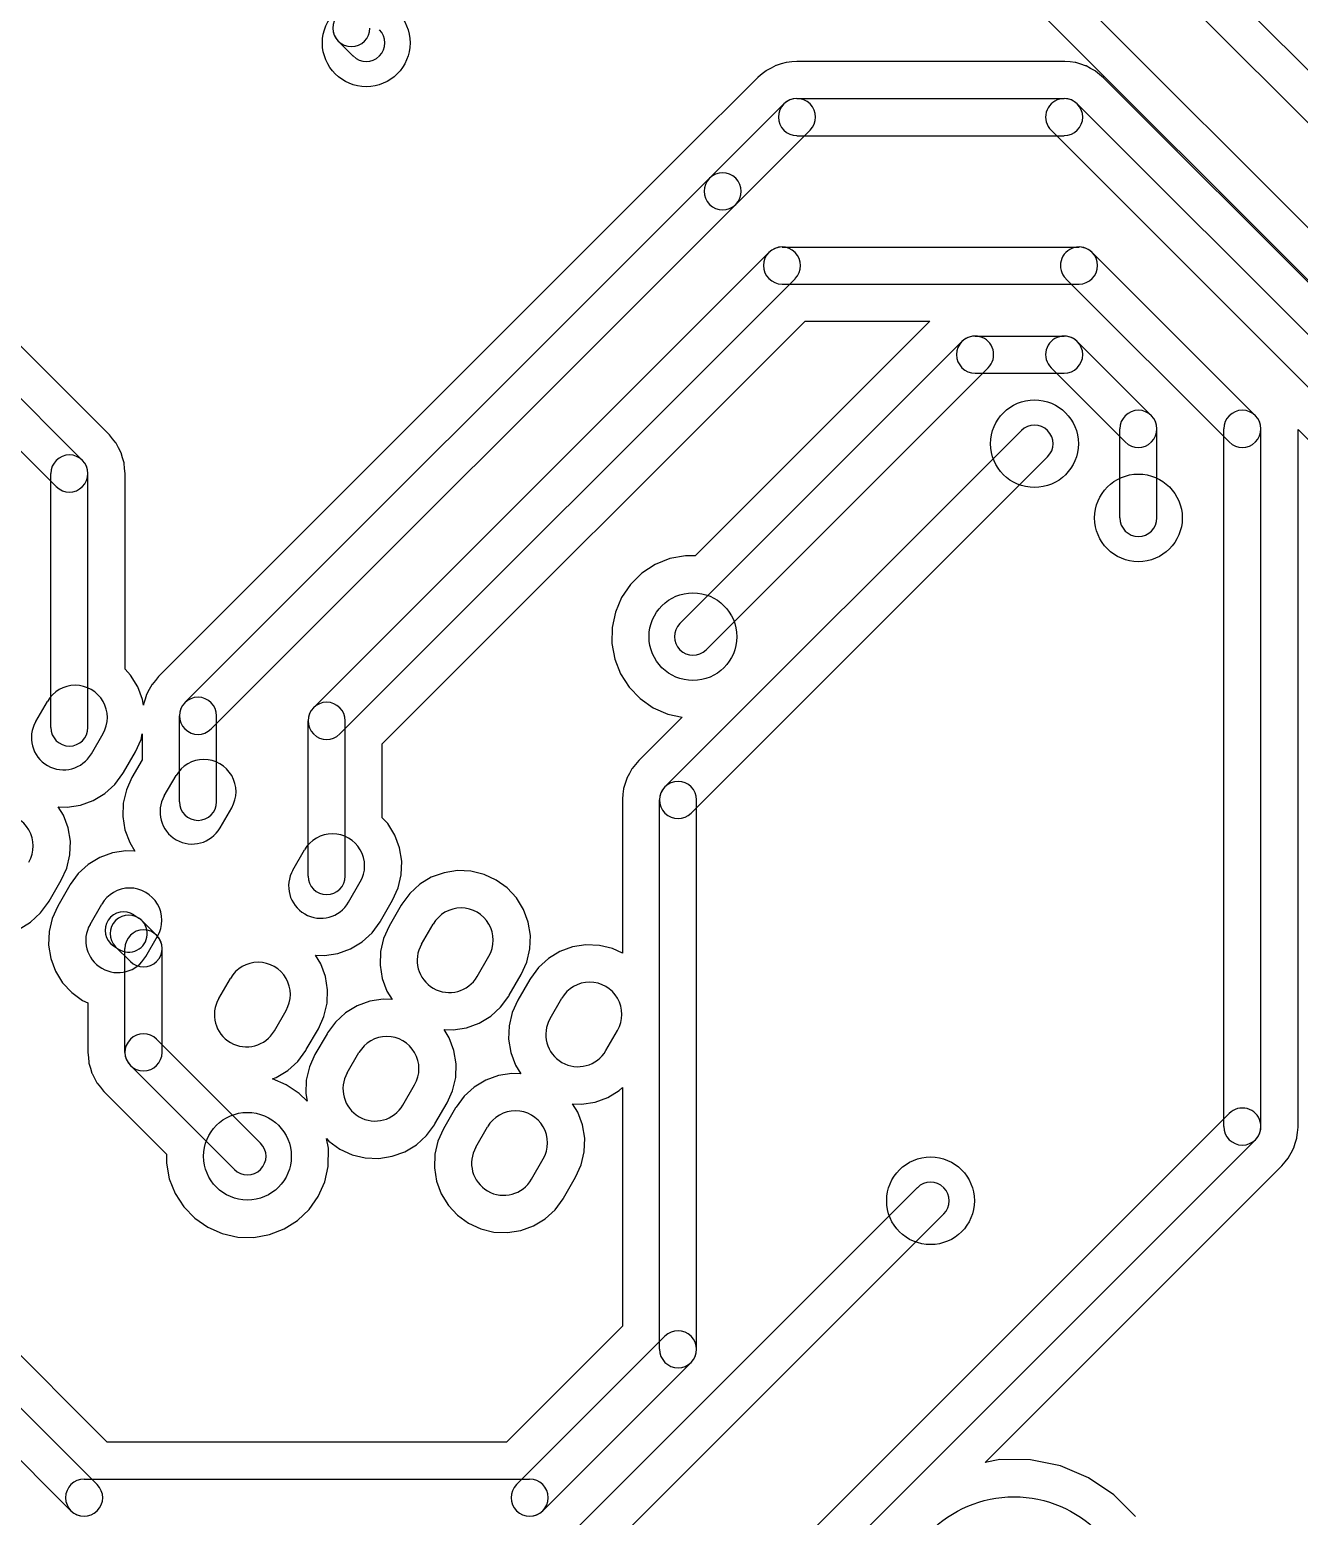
# Model space of a CAD drawing. Extents: x 10 to 213, y -213 to -15.
# Drawn here: x 55.71 to 77.43, y -160.34 to -134.9 of the extents above; entities that cross this region are included whole.
import ezdxf

# ---------------------------------------------------------------- set-up
doc = ezdxf.new("R2010")
doc.units = 0
doc.header["$MEASUREMENT"] = 0
doc.layers.add('BLACK', color=250, linetype='CONTINUOUS')

msp = doc.modelspace()

# ---------------------------------------------------------------- linework, layer by layer
at = {"layer": 'BLACK'}
for p, q in [((51.122, -110.041), (82.745, -141.664)), ((50.224, -110.939), (81.847, -142.562)), ((50.1469, -111.76), (79.7498, -141.363)), ((50.1469, -111.76), (79.7498, -141.363)), ((83.194, -141.215), (74.0092, -132.03)), ((83.194, -141.215), (74.0092, -132.03)), ((60.9895, -135.099), (61.2435, -135.353)), ((68.3934, -135.559), (68.3152, -135.599)), ((68.3934, -135.559), (68.3152, -135.599)), ((68.471, -135.517), (68.3934, -135.559)), ((68.471, -135.517), (68.3934, -135.559)), ((68.4758, -135.516), (68.471, -135.517)), ((68.4758, -135.516), (68.471, -135.517)), ((68.4803, -135.514), (68.4758, -135.516)), ((68.4803, -135.514), (68.4758, -135.516)), ((68.5648, -135.489), (68.4803, -135.514)), ((68.5648, -135.489), (68.4803, -135.514)), ((68.649, -135.464), (68.5648, -135.489)), ((68.649, -135.464), (68.5648, -135.489)), ((68.654, -135.463), (68.649, -135.464)), ((68.654, -135.463), (68.649, -135.464)), ((68.6588, -135.462), (68.654, -135.463)), ((68.6588, -135.462), (68.654, -135.463)), ((68.7464, -135.454), (68.6588, -135.462)), ((68.7464, -135.454), (68.6588, -135.462)), ((68.834, -135.446), (68.7464, -135.454)), ((68.834, -135.446), (68.7464, -135.454)), ((73.406, -135.446), (68.834, -135.446)), ((73.406, -135.446), (68.834, -135.446)), ((73.4092, -135.446), (73.406, -135.446)), ((73.4092, -135.446), (73.406, -135.446)), ((73.4093, -135.446), (73.4092, -135.446)), ((73.4093, -135.446), (73.4092, -135.446)), ((73.4095, -135.446), (73.4093, -135.446)), ((73.4095, -135.446), (73.4093, -135.446)), ((73.4193, -135.446), (73.4095, -135.446)), ((73.4193, -135.446), (73.4095, -135.446)), ((73.5068, -135.455), (73.4193, -135.446)), ((73.5068, -135.455), (73.4193, -135.446)), ((73.5943, -135.464), (73.5068, -135.455)), ((73.5943, -135.464), (73.5068, -135.455)), ((73.5991, -135.466), (73.5943, -135.464)), ((73.5991, -135.466), (73.5943, -135.464)), ((73.604, -135.466), (73.5991, -135.466)), ((73.604, -135.466), (73.5991, -135.466)), ((73.6879, -135.493), (73.604, -135.466)), ((73.6879, -135.493), (73.604, -135.466)), ((73.772, -135.519), (73.6879, -135.493)), ((73.772, -135.519), (73.6879, -135.493)), ((73.7765, -135.521), (73.772, -135.519)), ((73.7765, -135.521), (73.772, -135.519)), ((73.7812, -135.523), (73.7765, -135.521)), ((73.7812, -135.523), (73.7765, -135.521)), ((73.8583, -135.565), (73.7812, -135.523)), ((73.8583, -135.565), (73.7812, -135.523)), ((73.9359, -135.606), (73.8583, -135.565)), ((73.9359, -135.606), (73.8583, -135.565)), ((68.1605, -135.724), (66.8905, -136.994)), ((68.1605, -135.724), (66.8905, -136.994)), ((68.1627, -135.722), (68.1605, -135.724)), ((68.1627, -135.722), (68.1605, -135.724)), ((68.1628, -135.722), (68.1627, -135.722)), ((68.1628, -135.722), (68.1627, -135.722)), ((68.163, -135.722), (68.1628, -135.722)), ((68.163, -135.722), (68.1628, -135.722)), ((68.17, -135.715), (68.163, -135.722)), ((68.17, -135.715), (68.163, -135.722)), ((68.2388, -135.66), (68.17, -135.715)), ((68.2388, -135.66), (68.17, -135.715)), ((68.3069, -135.605), (68.2388, -135.66)), ((68.3069, -135.605), (68.2388, -135.66)), ((68.3113, -135.602), (68.3069, -135.605)), ((68.3113, -135.602), (68.3069, -135.605)), ((68.3152, -135.599), (68.3113, -135.602)), ((68.3152, -135.599), (68.3113, -135.602)), ((73.9397, -135.61), (73.9359, -135.606)), ((73.9397, -135.61), (73.9359, -135.606)), ((73.9441, -135.612), (73.9397, -135.61)), ((73.9441, -135.612), (73.9397, -135.61)), ((74.0115, -135.669), (73.9441, -135.612)), ((74.0115, -135.669), (73.9441, -135.612)), ((74.0795, -135.724), (74.0115, -135.669)), ((74.0795, -135.724), (74.0115, -135.669)), ((79.7177, -141.363), (74.0795, -135.724)), ((79.7177, -141.363), (74.0795, -135.724)), ((68.6095, -136.173), (67.3395, -137.443)), ((68.834, -136.081), (73.406, -136.081)), ((79.9805, -142.523), (73.6305, -136.173)), ((69.0585, -136.623), (67.7885, -137.893)), ((68.834, -136.716), (73.406, -136.716)), ((79.5315, -142.973), (73.1815, -136.623)), ((66.8905, -136.994), (57.9166, -145.968)), ((66.8905, -136.994), (57.9166, -145.968)), ((57.064, -141.823), (52.4895, -137.248)), ((57.064, -141.823), (52.4895, -137.248)), ((67.3395, -137.443), (58.3656, -146.417)), ((52.0405, -137.697), (56.6149, -142.272)), ((67.7885, -137.893), (58.8147, -146.866)), ((51.5915, -138.147), (56.1659, -142.721)), ((68.3555, -138.713), (60.5653, -146.504)), ((68.58, -138.621), (73.66, -138.621)), ((76.6785, -141.507), (73.8845, -138.713)), ((68.8045, -139.163), (61.0144, -146.953)), ((68.58, -139.256), (73.66, -139.256)), ((76.2295, -141.957), (73.4355, -139.163)), ((61.7424, -147.123), (68.9745, -139.891)), ((61.7424, -147.123), (68.9745, -139.891)), ((71.1065, -139.891), (67.0938, -143.903)), ((71.1065, -139.891), (67.0938, -143.903)), ((68.9745, -139.891), (71.1065, -139.891)), ((68.9745, -139.891), (71.1065, -139.891)), ((66.8315, -145.063), (71.6575, -140.237)), ((71.882, -140.145), (73.406, -140.145)), ((74.9005, -141.507), (73.6305, -140.237)), ((67.2805, -145.513), (72.1065, -140.687)), ((71.882, -140.78), (73.406, -140.78)), ((74.4515, -141.957), (73.1815, -140.687)), ((57.0662, -141.825), (57.064, -141.823)), ((57.0662, -141.825), (57.064, -141.823)), ((57.0663, -141.825), (57.0662, -141.825)), ((57.0663, -141.825), (57.0662, -141.825)), ((57.0664, -141.825), (57.0663, -141.825)), ((57.0664, -141.825), (57.0663, -141.825)), ((57.0733, -141.832), (57.0664, -141.825)), ((57.0733, -141.832), (57.0664, -141.825)), ((57.1282, -141.901), (57.0733, -141.832)), ((57.1282, -141.901), (57.0733, -141.832)), ((57.1838, -141.969), (57.1282, -141.901)), ((57.1838, -141.969), (57.1282, -141.901)), ((72.6735, -141.761), (66.5775, -147.857)), ((74.3585, -143.256), (74.3585, -141.732)), ((74.9935, -143.256), (74.9935, -141.732)), ((76.1365, -153.67), (76.1365, -141.732)), ((76.7715, -153.67), (76.7715, -141.732)), ((77.4065, -153.67), (77.4065, -141.746)), ((77.4065, -141.746), (78.3713, -142.71)), ((77.4065, -153.67), (77.4065, -141.746)), ((77.4065, -141.746), (78.3713, -142.71)), ((57.1861, -141.974), (57.1838, -141.969)), ((57.1861, -141.974), (57.1838, -141.969)), ((57.1893, -141.978), (57.1861, -141.974)), ((57.1893, -141.978), (57.1861, -141.974)), ((57.2298, -142.056), (57.1893, -141.978)), ((57.2298, -142.056), (57.1893, -141.978)), ((57.2711, -142.133), (57.2298, -142.056)), ((57.2711, -142.133), (57.2298, -142.056)), ((57.2725, -142.138), (57.2711, -142.133)), ((57.2725, -142.138), (57.2711, -142.133)), ((57.2748, -142.143), (57.2725, -142.138)), ((57.2748, -142.143), (57.2725, -142.138)), ((57.2994, -142.227), (57.2748, -142.143)), ((57.2994, -142.227), (57.2748, -142.143)), ((57.3248, -142.311), (57.2994, -142.227)), ((57.3248, -142.311), (57.2994, -142.227)), ((57.3253, -142.316), (57.3248, -142.311)), ((57.3253, -142.316), (57.3248, -142.311)), ((57.3267, -142.321), (57.3253, -142.316)), ((57.3267, -142.321), (57.3253, -142.316)), ((57.3344, -142.409), (57.3267, -142.321)), ((57.3344, -142.409), (57.3267, -142.321)), ((57.3429, -142.496), (57.3344, -142.409)), ((57.3429, -142.496), (57.3344, -142.409)), ((73.1225, -142.211), (67.0265, -148.307)), ((56.0729, -146.843), (56.0729, -142.496)), ((56.7079, -146.843), (56.7079, -142.496)), ((57.3429, -145.845), (57.3429, -142.496)), ((57.3429, -145.845), (57.3429, -142.496)), ((66.6631, -143.953), (66.4112, -144.055)), ((66.6631, -143.953), (66.4112, -144.055)), ((66.9299, -143.902), (66.6631, -143.953)), ((66.9299, -143.902), (66.6631, -143.953)), ((67.0938, -143.903), (66.9299, -143.902)), ((67.0938, -143.903), (66.9299, -143.902)), ((66.184, -144.203), (65.9899, -144.393)), ((66.184, -144.203), (65.9899, -144.393)), ((66.4112, -144.055), (66.184, -144.203)), ((66.4112, -144.055), (66.184, -144.203)), ((65.9899, -144.393), (65.8364, -144.618)), ((65.9899, -144.393), (65.8364, -144.618)), ((65.8364, -144.618), (65.7294, -144.867)), ((65.8364, -144.618), (65.7294, -144.867)), ((65.7294, -144.867), (65.673, -145.133)), ((65.7294, -144.867), (65.673, -145.133)), ((65.673, -145.133), (65.6692, -145.404)), ((65.673, -145.133), (65.6692, -145.404)), ((65.6692, -145.404), (65.7182, -145.672)), ((65.6692, -145.404), (65.7182, -145.672)), ((65.7182, -145.672), (65.8182, -145.924)), ((65.7182, -145.672), (65.8182, -145.924)), ((57.4377, -145.947), (57.3429, -145.845)), ((57.4377, -145.947), (57.3429, -145.845)), ((57.5589, -146.144), (57.4377, -145.947)), ((57.5589, -146.144), (57.4377, -145.947)), ((57.9166, -145.968), (57.8608, -146.036)), ((57.9166, -145.968), (57.8608, -146.036)), ((65.8182, -145.924), (65.9653, -146.152)), ((65.8182, -145.924), (65.9653, -146.152)), ((57.6395, -146.361), (57.5589, -146.144)), ((57.6395, -146.361), (57.5589, -146.144)), ((57.757, -146.19), (57.7147, -146.267)), ((57.757, -146.19), (57.7147, -146.267)), ((57.7986, -146.112), (57.757, -146.19)), ((57.7986, -146.112), (57.757, -146.19)), ((57.8018, -146.108), (57.7986, -146.112)), ((57.8018, -146.108), (57.7986, -146.112)), ((57.8042, -146.104), (57.8018, -146.108)), ((57.8042, -146.104), (57.8018, -146.108)), ((57.8608, -146.036), (57.8042, -146.104)), ((57.8608, -146.036), (57.8042, -146.104)), ((65.9653, -146.152), (66.154, -146.348)), ((65.9653, -146.152), (66.154, -146.348)), ((55.8141, -146.741), (56.0141, -146.395)), ((57.6557, -146.461), (57.6395, -146.361)), ((57.6557, -146.461), (57.6395, -146.361)), ((57.6564, -146.454), (57.6557, -146.461)), ((57.6564, -146.454), (57.6557, -146.461)), ((57.6579, -146.449), (57.6564, -146.454)), ((57.6579, -146.449), (57.6564, -146.454)), ((57.6585, -146.444), (57.6579, -146.449)), ((57.6585, -146.444), (57.6579, -146.449)), ((57.6851, -146.36), (57.6585, -146.444)), ((57.6851, -146.36), (57.6585, -146.444)), ((57.7108, -146.276), (57.6851, -146.36)), ((57.7108, -146.276), (57.6851, -146.36)), ((57.7132, -146.271), (57.7108, -146.276)), ((57.7132, -146.271), (57.7108, -146.276)), ((57.7147, -146.267), (57.7132, -146.271)), ((57.7147, -146.267), (57.7132, -146.271)), ((66.154, -146.348), (66.377, -146.503)), ((66.154, -146.348), (66.377, -146.503)), ((58.2726, -148.113), (58.2726, -146.642)), ((58.9076, -148.113), (58.9076, -146.642)), ((60.4724, -149.383), (60.4724, -146.728)), ((61.1074, -149.383), (61.1074, -146.728)), ((66.8714, -146.666), (66.1285, -147.408)), ((66.8714, -146.666), (66.1285, -147.408)), ((66.377, -146.503), (66.6259, -146.612)), ((66.377, -146.503), (66.6259, -146.612)), ((66.6259, -146.612), (66.8714, -146.666)), ((66.6259, -146.612), (66.8714, -146.666)), ((56.7668, -147.291), (56.9668, -146.945)), ((57.6156, -147.046), (57.6376, -146.952)), ((57.6156, -147.046), (57.6376, -146.952)), ((57.6376, -146.952), (57.6376, -147.393)), ((57.6376, -146.952), (57.6376, -147.393)), ((57.3133, -147.614), (57.52, -147.256)), ((57.3133, -147.614), (57.52, -147.256)), ((57.52, -147.256), (57.6156, -147.046)), ((57.52, -147.256), (57.6156, -147.046)), ((61.7424, -148.385), (61.7424, -147.123)), ((61.7424, -148.385), (61.7424, -147.123)), ((57.6376, -147.393), (57.4606, -147.699)), ((57.6376, -147.393), (57.4606, -147.699)), ((66.0726, -147.476), (66.0161, -147.544)), ((66.0726, -147.476), (66.0161, -147.544)), ((66.1285, -147.408), (66.0726, -147.476)), ((66.1285, -147.408), (66.0726, -147.476)), ((57.1677, -147.815), (57.305, -147.629)), ((57.1677, -147.815), (57.305, -147.629)), ((57.305, -147.629), (57.3133, -147.614)), ((57.305, -147.629), (57.3133, -147.614)), ((57.4606, -147.699), (57.365, -147.91)), ((57.4606, -147.699), (57.365, -147.91)), ((58.0138, -148.011), (58.2138, -147.665)), ((65.9226, -147.716), (65.8969, -147.8)), ((65.9226, -147.716), (65.8969, -147.8)), ((65.925, -147.712), (65.9226, -147.716)), ((65.925, -147.712), (65.9226, -147.716)), ((65.9265, -147.707), (65.925, -147.712)), ((65.9265, -147.707), (65.925, -147.712)), ((65.9689, -147.63), (65.9265, -147.707)), ((65.9689, -147.63), (65.9265, -147.707)), ((66.0105, -147.552), (65.9689, -147.63)), ((66.0105, -147.552), (65.9689, -147.63)), ((66.0137, -147.548), (66.0105, -147.552)), ((66.0137, -147.548), (66.0105, -147.552)), ((66.0161, -147.544), (66.0137, -147.548)), ((66.0161, -147.544), (66.0137, -147.548)), ((56.7991, -148.091), (56.9969, -147.971)), ((56.7991, -148.091), (56.9969, -147.971)), ((56.9969, -147.971), (57.1677, -147.815)), ((56.9969, -147.971), (57.1677, -147.815)), ((57.365, -147.91), (57.3122, -148.135)), ((57.365, -147.91), (57.3122, -148.135)), ((65.8594, -147.981), (65.8496, -148.069)), ((65.8594, -147.981), (65.8496, -148.069)), ((65.8683, -147.894), (65.8594, -147.981)), ((65.8683, -147.894), (65.8594, -147.981)), ((65.8698, -147.889), (65.8683, -147.894)), ((65.8698, -147.889), (65.8683, -147.894)), ((65.8703, -147.884), (65.8698, -147.889)), ((65.8703, -147.884), (65.8698, -147.889)), ((65.8969, -147.8), (65.8703, -147.884)), ((65.8969, -147.8), (65.8703, -147.884)), ((56.2889, -148.344), (56.1993, -148.199)), ((56.1993, -148.199), (56.3532, -148.205)), ((56.2889, -148.344), (56.1993, -148.199)), ((56.1993, -148.199), (56.3532, -148.205)), ((56.3532, -148.205), (56.5818, -148.17)), ((56.3532, -148.205), (56.5818, -148.17)), ((56.5818, -148.17), (56.7991, -148.091)), ((56.5818, -148.17), (56.7991, -148.091)), ((57.3122, -148.135), (57.3041, -148.366)), ((57.3122, -148.135), (57.3041, -148.366)), ((58.9665, -148.561), (59.1665, -148.215)), ((65.8496, -148.069), (65.8495, -148.078)), ((65.8496, -148.069), (65.8495, -148.078)), ((65.8495, -148.078), (65.8495, -148.079)), ((65.8495, -148.078), (65.8495, -148.079)), ((65.8495, -148.079), (65.8495, -148.079)), ((65.8495, -148.079), (65.8495, -148.082)), ((65.8495, -148.079), (65.8495, -148.079)), ((65.8495, -148.079), (65.8495, -148.082)), ((65.8495, -148.082), (65.8495, -150.702)), ((65.8495, -148.082), (65.8495, -150.702)), ((66.4845, -157.48), (66.4845, -148.082)), ((67.1195, -157.48), (67.1195, -148.082)), ((56.3695, -148.561), (56.2889, -148.344)), ((56.3695, -148.561), (56.2889, -148.344)), ((57.3041, -148.366), (57.3411, -148.595)), ((57.3041, -148.366), (57.3411, -148.595)), ((61.8371, -148.487), (61.7424, -148.385)), ((61.8371, -148.487), (61.7424, -148.385)), ((61.9583, -148.684), (61.8371, -148.487)), ((61.9583, -148.684), (61.8371, -148.487)), ((56.4065, -148.789), (56.3695, -148.561)), ((56.4065, -148.789), (56.3695, -148.561)), ((56.3984, -149.02), (56.4065, -148.789)), ((56.3984, -149.02), (56.4065, -148.789)), ((57.3411, -148.595), (57.4217, -148.811)), ((57.3411, -148.595), (57.4217, -148.811)), ((62.0389, -148.901), (61.9583, -148.684)), ((62.0389, -148.901), (61.9583, -148.684)), ((56.3456, -149.246), (56.3984, -149.02)), ((56.3456, -149.246), (56.3984, -149.02)), ((57.1288, -148.986), (56.9115, -149.065)), ((57.1288, -148.986), (56.9115, -149.065)), ((57.3574, -148.95), (57.1288, -148.986)), ((57.3574, -148.95), (57.1288, -148.986)), ((57.5112, -148.957), (57.3574, -148.95)), ((57.5112, -148.957), (57.3574, -148.95)), ((57.4217, -148.811), (57.5112, -148.957)), ((57.4217, -148.811), (57.5112, -148.957)), ((60.2135, -149.281), (60.4135, -148.935)), ((62.0759, -149.13), (62.0389, -148.901)), ((62.0759, -149.13), (62.0389, -148.901)), ((56.25, -149.456), (56.3456, -149.246)), ((56.25, -149.456), (56.3456, -149.246)), ((56.7137, -149.185), (56.5429, -149.341)), ((56.7137, -149.185), (56.5429, -149.341)), ((56.9115, -149.065), (56.7137, -149.185)), ((56.9115, -149.065), (56.7137, -149.185)), ((62.0678, -149.361), (62.0759, -149.13)), ((62.0678, -149.361), (62.0759, -149.13)), ((63.0268, -149.291), (62.7982, -149.326)), ((63.0268, -149.291), (62.7982, -149.326)), ((63.2578, -149.3), (63.0268, -149.291)), ((63.2578, -149.3), (63.0268, -149.291)), ((63.4826, -149.355), (63.2578, -149.3)), ((63.4826, -149.355), (63.2578, -149.3)), ((56.0433, -149.814), (56.25, -149.456)), ((56.0433, -149.814), (56.25, -149.456)), ((56.3973, -149.541), (56.1906, -149.899)), ((56.3973, -149.541), (56.1906, -149.899)), ((56.4056, -149.527), (56.3973, -149.541)), ((56.4056, -149.527), (56.3973, -149.541)), ((56.5429, -149.341), (56.4056, -149.527)), ((56.5429, -149.341), (56.4056, -149.527)), ((61.1662, -149.831), (61.3662, -149.485)), ((62.015, -149.586), (62.0678, -149.361)), ((62.015, -149.586), (62.0678, -149.361)), ((62.3831, -149.525), (62.2123, -149.681)), ((62.3831, -149.525), (62.2123, -149.681)), ((62.5809, -149.405), (62.3831, -149.525)), ((62.5809, -149.405), (62.3831, -149.525)), ((62.7982, -149.326), (62.5809, -149.405)), ((62.7982, -149.326), (62.5809, -149.405)), ((63.6926, -149.452), (63.4826, -149.355)), ((63.6926, -149.452), (63.4826, -149.355)), ((63.8797, -149.588), (63.6926, -149.452)), ((63.8797, -149.588), (63.6926, -149.452)), ((61.7127, -150.154), (61.9194, -149.796)), ((61.7127, -150.154), (61.9194, -149.796)), ((61.9194, -149.796), (62.015, -149.586)), ((61.9194, -149.796), (62.015, -149.586)), ((62.2123, -149.681), (62.075, -149.867)), ((62.2123, -149.681), (62.075, -149.867)), ((64.0368, -149.757), (63.8797, -149.588)), ((64.0368, -149.757), (63.8797, -149.588)), ((64.158, -149.954), (64.0368, -149.757)), ((64.158, -149.954), (64.0368, -149.757)), ((55.7269, -150.171), (55.8977, -150.015)), ((55.7269, -150.171), (55.8977, -150.015)), ((55.8977, -150.015), (56.035, -149.828)), ((55.8977, -150.015), (56.035, -149.828)), ((56.035, -149.828), (56.0433, -149.814)), ((56.035, -149.828), (56.0433, -149.814)), ((56.1906, -149.899), (56.095, -150.11)), ((56.1906, -149.899), (56.095, -150.11)), ((56.7438, -150.211), (56.9438, -149.864)), ((57.4949, -150.048), (57.5788, -150.103)), ((62.0667, -149.881), (61.86, -150.239)), ((62.0667, -149.881), (61.86, -150.239)), ((62.075, -149.867), (62.0667, -149.881)), ((62.075, -149.867), (62.0667, -149.881)), ((64.2386, -150.171), (64.158, -149.954)), ((64.2386, -150.171), (64.158, -149.954)), ((55.5291, -150.29), (55.7269, -150.171)), ((55.5291, -150.29), (55.7269, -150.171)), ((56.095, -150.11), (56.0422, -150.335)), ((56.095, -150.11), (56.0422, -150.335)), ((57.6285, -150.143), (57.8825, -150.397)), ((61.5671, -150.355), (61.7044, -150.169)), ((61.5671, -150.355), (61.7044, -150.169)), ((61.7044, -150.169), (61.7127, -150.154)), ((61.7044, -150.169), (61.7127, -150.154)), ((61.86, -150.239), (61.7644, -150.45)), ((61.86, -150.239), (61.7644, -150.45)), ((62.4132, -150.551), (62.6132, -150.205)), ((64.2756, -150.4), (64.2386, -150.171)), ((64.2756, -150.4), (64.2386, -150.171)), ((56.0422, -150.335), (56.0341, -150.566)), ((56.0422, -150.335), (56.0341, -150.566)), ((56.0341, -150.566), (56.0711, -150.794)), ((56.0341, -150.566), (56.0711, -150.794)), ((57.6965, -150.761), (57.8965, -150.414)), ((61.1985, -150.631), (61.3963, -150.511)), ((61.1985, -150.631), (61.3963, -150.511)), ((61.3963, -150.511), (61.5671, -150.355)), ((61.3963, -150.511), (61.5671, -150.355)), ((61.7644, -150.45), (61.7116, -150.675)), ((61.7644, -150.45), (61.7116, -150.675)), ((64.2675, -150.631), (64.2756, -150.4)), ((64.2675, -150.631), (64.2756, -150.4)), ((65.2265, -150.561), (64.9979, -150.596)), ((65.2265, -150.561), (64.9979, -150.596)), ((65.4575, -150.57), (65.2265, -150.561)), ((65.4575, -150.57), (65.2265, -150.561)), ((65.6823, -150.625), (65.4575, -150.57)), ((65.6823, -150.625), (65.4575, -150.57)), ((56.0711, -150.794), (56.1517, -151.011)), ((56.0711, -150.794), (56.1517, -151.011)), ((57.1454, -150.578), (57.2292, -150.633)), ((57.1795, -150.593), (57.4335, -150.847)), ((57.3405, -152.4), (57.3405, -150.622)), ((57.9755, -152.4), (57.9755, -150.622)), ((60.6883, -150.884), (60.5988, -150.739)), ((60.5988, -150.739), (60.7527, -150.745)), ((60.6883, -150.884), (60.5988, -150.739)), ((60.5988, -150.739), (60.7527, -150.745)), ((60.7527, -150.745), (60.9812, -150.71)), ((60.7527, -150.745), (60.9812, -150.71)), ((60.9812, -150.71), (61.1985, -150.631)), ((60.9812, -150.71), (61.1985, -150.631)), ((61.7116, -150.675), (61.7035, -150.906)), ((61.7116, -150.675), (61.7035, -150.906)), ((63.3659, -151.101), (63.5659, -150.755)), ((64.2147, -150.856), (64.2675, -150.631)), ((64.2147, -150.856), (64.2675, -150.631)), ((64.5828, -150.795), (64.412, -150.951)), ((64.5828, -150.795), (64.412, -150.951)), ((64.7806, -150.675), (64.5828, -150.795)), ((64.7806, -150.675), (64.5828, -150.795)), ((64.9979, -150.596), (64.7806, -150.675)), ((64.9979, -150.596), (64.7806, -150.675)), ((65.8495, -150.702), (65.6823, -150.625)), ((65.8495, -150.702), (65.6823, -150.625)), ((56.1517, -151.011), (56.2729, -151.208)), ((56.1517, -151.011), (56.2729, -151.208)), ((60.7689, -151.101), (60.6883, -150.884)), ((60.7689, -151.101), (60.6883, -150.884)), ((61.7035, -150.906), (61.7405, -151.135)), ((61.7035, -150.906), (61.7405, -151.135)), ((63.9124, -151.424), (64.1191, -151.066)), ((63.9124, -151.424), (64.1191, -151.066)), ((64.1191, -151.066), (64.2147, -150.856)), ((64.1191, -151.066), (64.2147, -150.856)), ((64.412, -150.951), (64.2747, -151.137)), ((64.412, -150.951), (64.2747, -151.137)), ((56.2729, -151.208), (56.43, -151.378)), ((56.2729, -151.208), (56.43, -151.378)), ((58.9435, -151.481), (59.1435, -151.134)), ((60.8059, -151.329), (60.7689, -151.101)), ((60.8059, -151.329), (60.7689, -151.101)), ((60.7978, -151.56), (60.8059, -151.329)), ((60.7978, -151.56), (60.8059, -151.329)), ((61.7405, -151.135), (61.8211, -151.351)), ((61.7405, -151.135), (61.8211, -151.351)), ((64.2664, -151.151), (64.0597, -151.509)), ((64.2664, -151.151), (64.0597, -151.509)), ((64.2747, -151.137), (64.2664, -151.151)), ((64.2747, -151.137), (64.2664, -151.151)), ((56.43, -151.378), (56.6171, -151.514)), ((56.43, -151.378), (56.6171, -151.514)), ((56.6171, -151.514), (56.7055, -151.555)), ((56.6171, -151.514), (56.7055, -151.555)), ((56.7055, -151.555), (56.7055, -152.4)), ((56.7055, -151.555), (56.7055, -152.4)), ((60.745, -151.786), (60.7978, -151.56)), ((60.745, -151.786), (60.7978, -151.56)), ((61.5282, -151.526), (61.3109, -151.605)), ((61.5282, -151.526), (61.3109, -151.605)), ((61.7568, -151.49), (61.5282, -151.526)), ((61.7568, -151.49), (61.5282, -151.526)), ((61.9107, -151.497), (61.7568, -151.49)), ((61.9107, -151.497), (61.7568, -151.49)), ((61.8211, -151.351), (61.9107, -151.497)), ((61.8211, -151.351), (61.9107, -151.497)), ((63.7668, -151.625), (63.9041, -151.439)), ((63.7668, -151.625), (63.9041, -151.439)), ((63.9041, -151.439), (63.9124, -151.424)), ((63.9041, -151.439), (63.9124, -151.424)), ((64.0597, -151.509), (63.9641, -151.72)), ((64.0597, -151.509), (63.9641, -151.72)), ((64.6129, -151.821), (64.8129, -151.475)), ((59.8962, -152.031), (60.0962, -151.684)), ((60.6494, -151.996), (60.745, -151.786)), ((60.6494, -151.996), (60.745, -151.786)), ((61.1131, -151.725), (60.9423, -151.881)), ((61.1131, -151.725), (60.9423, -151.881)), ((61.3109, -151.605), (61.1131, -151.725)), ((61.3109, -151.605), (61.1131, -151.725)), ((63.3982, -151.901), (63.5961, -151.781)), ((63.3982, -151.901), (63.5961, -151.781)), ((63.5961, -151.781), (63.7668, -151.625)), ((63.5961, -151.781), (63.7668, -151.625)), ((63.9641, -151.72), (63.9113, -151.945)), ((63.9641, -151.72), (63.9113, -151.945)), ((60.4427, -152.354), (60.6494, -151.996)), ((60.4427, -152.354), (60.6494, -151.996)), ((60.7967, -152.081), (60.59, -152.439)), ((60.7967, -152.081), (60.59, -152.439)), ((60.805, -152.067), (60.7967, -152.081)), ((60.805, -152.067), (60.7967, -152.081)), ((60.9423, -151.881), (60.805, -152.067)), ((60.9423, -151.881), (60.805, -152.067)), ((62.888, -152.154), (62.7985, -152.009)), ((62.7985, -152.009), (62.9524, -152.015)), ((62.888, -152.154), (62.7985, -152.009)), ((62.7985, -152.009), (62.9524, -152.015)), ((62.9524, -152.015), (63.1809, -151.98)), ((62.9524, -152.015), (63.1809, -151.98)), ((63.1809, -151.98), (63.3982, -151.901)), ((63.1809, -151.98), (63.3982, -151.901)), ((63.9113, -151.945), (63.9032, -152.176)), ((63.9113, -151.945), (63.9032, -152.176)), ((65.5656, -152.371), (65.7656, -152.025)), ((57.8825, -152.175), (59.6605, -153.953)), ((62.9686, -152.371), (62.888, -152.154)), ((62.9686, -152.371), (62.888, -152.154)), ((63.9032, -152.176), (63.9402, -152.405)), ((63.9032, -152.176), (63.9402, -152.405)), ((56.8665, -159.795), (49.6755, -152.605)), ((57.0365, -159.068), (50.4035, -152.434)), ((57.0365, -159.068), (50.4035, -152.434)), ((56.7055, -152.4), (56.7141, -152.488)), ((56.7055, -152.4), (56.7141, -152.488)), ((56.7141, -152.488), (56.7218, -152.575)), ((56.7141, -152.488), (56.7218, -152.575)), ((56.7218, -152.575), (56.7232, -152.58)), ((56.7218, -152.575), (56.7232, -152.58)), ((56.7232, -152.58), (56.7236, -152.585)), ((56.7232, -152.58), (56.7236, -152.585)), ((56.7236, -152.585), (56.7491, -152.669)), ((56.7236, -152.585), (56.7491, -152.669)), ((60.1263, -152.711), (60.2971, -152.555)), ((60.1263, -152.711), (60.2971, -152.555)), ((60.2971, -152.555), (60.4344, -152.368)), ((60.2971, -152.555), (60.4344, -152.368)), ((60.4344, -152.368), (60.4427, -152.354)), ((60.4344, -152.368), (60.4427, -152.354)), ((60.59, -152.439), (60.4944, -152.65)), ((60.59, -152.439), (60.4944, -152.65)), ((61.1432, -152.751), (61.3432, -152.404)), ((63.0056, -152.599), (62.9686, -152.371)), ((63.0056, -152.599), (62.9686, -152.371)), ((62.9975, -152.83), (63.0056, -152.599)), ((62.9975, -152.83), (63.0056, -152.599)), ((63.9402, -152.405), (64.0208, -152.621)), ((63.9402, -152.405), (64.0208, -152.621)), ((56.7491, -152.669), (56.7736, -152.754)), ((56.7491, -152.669), (56.7736, -152.754)), ((56.7736, -152.754), (56.7759, -152.758)), ((56.7736, -152.754), (56.7759, -152.758)), ((56.7759, -152.758), (56.7774, -152.763)), ((56.7759, -152.758), (56.7774, -152.763)), ((56.7774, -152.763), (56.8187, -152.841)), ((56.7774, -152.763), (56.8187, -152.841)), ((56.8187, -152.841), (56.8592, -152.919)), ((56.8187, -152.841), (56.8592, -152.919)), ((57.4335, -152.625), (59.2115, -154.403)), ((59.8619, -152.855), (59.9285, -152.83)), ((59.8619, -152.855), (59.9285, -152.83)), ((60.0979, -152.954), (59.8619, -152.855)), ((60.0979, -152.954), (59.8619, -152.855)), ((59.9285, -152.83), (60.1263, -152.711)), ((59.9285, -152.83), (60.1263, -152.711)), ((60.4944, -152.65), (60.4416, -152.875)), ((60.4944, -152.65), (60.4416, -152.875)), ((62.9447, -153.056), (62.9975, -152.83)), ((62.9447, -153.056), (62.9975, -152.83)), ((63.7279, -152.796), (63.5106, -152.875)), ((63.7279, -152.796), (63.5106, -152.875)), ((63.9565, -152.76), (63.7279, -152.796)), ((63.9565, -152.76), (63.7279, -152.796)), ((64.1104, -152.767), (63.9565, -152.76)), ((64.1104, -152.767), (63.9565, -152.76)), ((64.0208, -152.621), (64.1104, -152.767)), ((64.0208, -152.621), (64.1104, -152.767)), ((56.4175, -160.245), (49.2265, -153.054)), ((56.8592, -152.919), (56.8623, -152.923)), ((56.8592, -152.919), (56.8623, -152.923)), ((56.8623, -152.923), (56.8646, -152.927)), ((56.8623, -152.923), (56.8646, -152.927)), ((56.8646, -152.927), (56.9202, -152.995)), ((56.8646, -152.927), (56.9202, -152.995)), ((56.9202, -152.995), (56.9751, -153.064)), ((56.9202, -152.995), (56.9751, -153.064)), ((56.9751, -153.064), (56.982, -153.071)), ((56.9751, -153.064), (56.982, -153.071)), ((56.982, -153.071), (56.9821, -153.071)), ((56.982, -153.071), (56.9821, -153.071)), ((56.9821, -153.071), (56.9823, -153.071)), ((56.9821, -153.071), (56.9823, -153.071)), ((56.9823, -153.071), (56.9845, -153.074)), ((56.9823, -153.071), (56.9845, -153.074)), ((56.9845, -153.074), (58.0513, -154.14)), ((56.9845, -153.074), (58.0513, -154.14)), ((60.3231, -153.106), (60.0979, -152.954)), ((60.3231, -153.106), (60.0979, -152.954)), ((60.455, -153.238), (60.3231, -153.106)), ((60.455, -153.238), (60.3231, -153.106)), ((60.4416, -152.875), (60.4335, -153.106)), ((60.4416, -152.875), (60.4335, -153.106)), ((60.4335, -153.106), (60.455, -153.238)), ((60.4335, -153.106), (60.455, -153.238)), ((62.0959, -153.301), (62.2959, -152.954)), ((62.8491, -153.266), (62.9447, -153.056)), ((62.8491, -153.266), (62.9447, -153.056)), ((63.3128, -152.995), (63.142, -153.151)), ((63.3128, -152.995), (63.142, -153.151)), ((63.5106, -152.875), (63.3128, -152.995)), ((63.5106, -152.875), (63.3128, -152.995)), ((65.5979, -153.171), (65.7958, -153.051)), ((65.5979, -153.171), (65.7958, -153.051)), ((65.7958, -153.051), (65.8495, -153.002)), ((65.7958, -153.051), (65.8495, -153.002)), ((65.8495, -153.002), (65.8495, -157.085)), ((65.8495, -153.002), (65.8495, -157.085)), ((62.6424, -153.624), (62.8491, -153.266)), ((62.6424, -153.624), (62.8491, -153.266)), ((62.9964, -153.351), (62.7897, -153.709)), ((62.9964, -153.351), (62.7897, -153.709)), ((63.0047, -153.337), (62.9964, -153.351)), ((63.0047, -153.337), (62.9964, -153.351)), ((63.142, -153.151), (63.0047, -153.337)), ((63.142, -153.151), (63.0047, -153.337)), ((65.0877, -153.424), (64.9982, -153.279)), ((64.9982, -153.279), (65.1521, -153.285)), ((65.0877, -153.424), (64.9982, -153.279)), ((64.9982, -153.279), (65.1521, -153.285)), ((65.1521, -153.285), (65.3806, -153.25)), ((65.1521, -153.285), (65.3806, -153.25)), ((65.3806, -153.25), (65.5979, -153.171)), ((65.3806, -153.25), (65.5979, -153.171)), ((62.6341, -153.638), (62.6424, -153.624)), ((62.6341, -153.638), (62.6424, -153.624)), ((64.5455, -165.129), (76.2295, -153.445)), ((65.1683, -153.641), (65.0877, -153.424)), ((65.1683, -153.641), (65.0877, -153.424)), ((60.8211, -154.042), (60.7874, -153.872)), ((60.7874, -153.872), (60.8295, -153.918)), ((60.8211, -154.042), (60.7874, -153.872)), ((60.7874, -153.872), (60.8295, -153.918)), ((62.3261, -153.981), (62.4968, -153.825)), ((62.3261, -153.981), (62.4968, -153.825)), ((62.4968, -153.825), (62.6341, -153.638)), ((62.4968, -153.825), (62.6341, -153.638)), ((62.7897, -153.709), (62.6941, -153.92)), ((62.7897, -153.709), (62.6941, -153.92)), ((63.3429, -154.021), (63.5429, -153.674)), ((65.2053, -153.869), (65.1683, -153.641)), ((65.2053, -153.869), (65.1683, -153.641)), ((65.1972, -154.1), (65.2053, -153.869)), ((65.1972, -154.1), (65.2053, -153.869)), ((77.3591, -153.952), (77.3857, -153.868)), ((77.3591, -153.952), (77.3857, -153.868)), ((77.3857, -153.868), (77.3862, -153.863)), ((77.3857, -153.868), (77.3862, -153.863)), ((77.3862, -153.863), (77.3877, -153.858)), ((77.3862, -153.863), (77.3877, -153.858)), ((77.3877, -153.858), (77.3966, -153.771)), ((77.3877, -153.858), (77.3966, -153.771)), ((77.3966, -153.771), (77.4064, -153.683)), ((77.3966, -153.771), (77.4064, -153.683)), ((77.4064, -153.683), (77.4065, -153.674)), ((77.4064, -153.683), (77.4065, -153.674)), ((77.4065, -153.673), (77.4065, -153.67)), ((77.4065, -153.673), (77.4065, -153.67)), ((77.4065, -153.674), (77.4065, -153.673)), ((77.4065, -153.673), (77.4065, -153.673)), ((77.4065, -153.674), (77.4065, -153.673)), ((77.4065, -153.673), (77.4065, -153.673)), ((60.8167, -154.352), (60.8211, -154.042)), ((60.8167, -154.352), (60.8211, -154.042)), ((60.8295, -153.918), (61.0166, -154.054)), ((60.8295, -153.918), (61.0166, -154.054)), ((61.0166, -154.054), (61.2265, -154.151)), ((61.0166, -154.054), (61.2265, -154.151)), ((61.9109, -154.179), (62.1282, -154.1)), ((61.9109, -154.179), (62.1282, -154.1)), ((62.1282, -154.1), (62.3261, -153.981)), ((62.1282, -154.1), (62.3261, -153.981)), ((62.6941, -153.92), (62.6413, -154.145)), ((62.6941, -153.92), (62.6413, -154.145)), ((64.9945, -165.579), (76.6785, -153.895)), ((65.1444, -154.326), (65.1972, -154.1)), ((65.1444, -154.326), (65.1972, -154.1)), ((77.2455, -154.2), (77.2871, -154.122)), ((77.2455, -154.2), (77.2871, -154.122)), ((77.2871, -154.122), (77.3295, -154.045)), ((77.2871, -154.122), (77.3295, -154.045)), ((77.3295, -154.045), (77.331, -154.04)), ((77.3295, -154.045), (77.331, -154.04)), ((77.331, -154.04), (77.3334, -154.036)), ((77.331, -154.04), (77.3334, -154.036)), ((77.3334, -154.036), (77.3591, -153.952)), ((77.3334, -154.036), (77.3591, -153.952)), ((58.0513, -154.14), (58.0492, -154.294)), ((58.0513, -154.14), (58.0492, -154.294)), ((58.0492, -154.294), (58.0982, -154.562)), ((58.0492, -154.294), (58.0982, -154.562)), ((60.7566, -154.617), (60.8167, -154.352)), ((60.7566, -154.617), (60.8167, -154.352)), ((61.2265, -154.151), (61.4513, -154.205)), ((61.2265, -154.151), (61.4513, -154.205)), ((61.4513, -154.205), (61.6824, -154.215)), ((61.4513, -154.205), (61.6824, -154.215)), ((61.6824, -154.215), (61.9109, -154.179)), ((61.6824, -154.215), (61.9109, -154.179)), ((62.6413, -154.145), (62.6332, -154.376)), ((62.6413, -154.145), (62.6332, -154.376)), ((62.6332, -154.376), (62.6702, -154.604)), ((62.6332, -154.376), (62.6702, -154.604)), ((64.2956, -154.571), (64.4956, -154.224)), ((65.0489, -154.536), (65.1444, -154.326)), ((65.0489, -154.536), (65.1444, -154.326)), ((72.0548, -159.416), (77.1275, -154.344)), ((72.0548, -159.416), (77.1275, -154.344)), ((77.1275, -154.344), (77.1834, -154.276)), ((77.1275, -154.344), (77.1834, -154.276)), ((77.1834, -154.276), (77.2399, -154.208)), ((77.1834, -154.276), (77.2399, -154.208)), ((77.2399, -154.208), (77.2423, -154.204)), ((77.2399, -154.208), (77.2423, -154.204)), ((77.2423, -154.204), (77.2455, -154.2)), ((77.2423, -154.204), (77.2455, -154.2)), ((58.0982, -154.562), (58.1982, -154.814)), ((58.0982, -154.562), (58.1982, -154.814)), ((60.6461, -154.865), (60.7566, -154.617)), ((60.6461, -154.865), (60.7566, -154.617)), ((62.6702, -154.604), (62.7508, -154.821)), ((62.6702, -154.604), (62.7508, -154.821)), ((64.8422, -154.894), (65.0489, -154.536)), ((64.8422, -154.894), (65.0489, -154.536)), ((58.1982, -154.814), (58.3453, -155.042)), ((58.1982, -154.814), (58.3453, -155.042)), ((60.4895, -155.087), (60.6461, -154.865)), ((60.4895, -155.087), (60.6461, -154.865)), ((62.7508, -154.821), (62.872, -155.018)), ((62.7508, -154.821), (62.872, -155.018)), ((70.8955, -154.715), (62.7675, -162.843)), ((64.8338, -154.908), (64.8422, -154.894)), ((64.8338, -154.908), (64.8422, -154.894)), ((58.3453, -155.042), (58.534, -155.238)), ((58.3453, -155.042), (58.534, -155.238)), ((60.2928, -155.275), (60.4895, -155.087)), ((60.2928, -155.275), (60.4895, -155.087)), ((62.872, -155.018), (63.0292, -155.188)), ((62.872, -155.018), (63.0292, -155.188)), ((64.5258, -155.251), (64.6965, -155.095)), ((64.5258, -155.251), (64.6965, -155.095)), ((64.6965, -155.095), (64.8338, -154.908)), ((64.6965, -155.095), (64.8338, -154.908)), ((58.534, -155.238), (58.757, -155.393)), ((58.534, -155.238), (58.757, -155.393)), ((58.757, -155.393), (59.0059, -155.502)), ((58.757, -155.393), (59.0059, -155.502)), ((60.0635, -155.42), (60.2928, -155.275)), ((60.0635, -155.42), (60.2928, -155.275)), ((63.0292, -155.188), (63.2163, -155.324)), ((63.0292, -155.188), (63.2163, -155.324)), ((63.2163, -155.324), (63.4262, -155.421)), ((63.2163, -155.324), (63.4262, -155.421)), ((71.3445, -155.165), (63.2165, -163.293)), ((64.1106, -155.449), (64.3279, -155.37)), ((64.1106, -155.449), (64.3279, -155.37)), ((64.3279, -155.37), (64.5258, -155.251)), ((64.3279, -155.37), (64.5258, -155.251)), ((59.0059, -155.502), (59.2712, -155.56)), ((59.0059, -155.502), (59.2712, -155.56)), ((59.2712, -155.56), (59.5428, -155.566)), ((59.2712, -155.56), (59.5428, -155.566)), ((59.5428, -155.566), (59.8103, -155.518)), ((59.5428, -155.566), (59.8103, -155.518)), ((59.8103, -155.518), (60.0635, -155.42)), ((59.8103, -155.518), (60.0635, -155.42)), ((63.4262, -155.421), (63.651, -155.475)), ((63.4262, -155.421), (63.651, -155.475)), ((63.651, -155.475), (63.8821, -155.485)), ((63.651, -155.475), (63.8821, -155.485)), ((63.8821, -155.485), (64.1106, -155.449)), ((63.8821, -155.485), (64.1106, -155.449)), ((65.8495, -157.085), (63.8675, -159.068)), ((65.8495, -157.085), (63.8675, -159.068)), ((66.5775, -157.255), (64.0375, -159.795)), ((67.0265, -157.705), (64.4865, -160.245)), ((63.8675, -159.068), (57.0365, -159.068)), ((63.8675, -159.068), (57.0365, -159.068)), ((72.305, -159.368), (72.0548, -159.416)), ((72.305, -159.368), (72.0548, -159.416)), ((72.8281, -159.372), (72.305, -159.368)), ((72.8281, -159.372), (72.305, -159.368)), ((73.3404, -159.477), (72.8281, -159.372)), ((73.3404, -159.477), (72.8281, -159.372)), ((56.642, -159.703), (64.262, -159.703)), ((73.8226, -159.68), (73.3404, -159.477)), ((73.8226, -159.68), (73.3404, -159.477)), ((74.2562, -159.972), (73.8226, -159.68)), ((74.2562, -159.972), (73.8226, -159.68)), ((74.6247, -160.344), (74.2562, -159.972)), ((74.6247, -160.344), (74.2562, -159.972))]:
    msp.add_line(p, q, dxfattribs=at)
for centre, radius in [((61.468, -135.128), 0.75), ((72.898, -141.986), 0.75), ((74.676, -143.256), 0.75), ((67.056, -145.288), 0.75), ((59.436, -154.178), 0.75), ((71.12, -154.94), 0.75), ((72.5479, -162.037), 2.032)]:
    msp.add_circle(centre, radius, dxfattribs=at)
for centre, radius, start, end in [((61.214, -134.874), 0.3175, 45, 225), ((61.214, -134.874), 0.3175, 180, 360), ((61.468, -135.128), 0.3175, 225, 405), ((68.834, -136.398), 0.3175, 90, 270), ((68.834, -136.398), 0.3175, -45, 135), ((73.406, -136.398), 0.3175, 405, 585), ((73.406, -136.398), 0.3175, 270, 450), ((67.564, -137.668), 0.3175, 135, 315), ((67.564, -137.668), 0.3175, -45, 135), ((68.58, -138.938), 0.3175, 90, 270), ((68.58, -138.938), 0.3175, -45, 135), ((73.66, -138.938), 0.3175, 405, 585), ((73.66, -138.938), 0.3175, 270, 450), ((71.882, -140.462), 0.3175, 90, 270), ((71.882, -140.462), 0.3175, 315, 495), ((73.406, -140.462), 0.3175, 405, 585), ((73.406, -140.462), 0.3175, 270, 450), ((74.676, -141.732), 0.3175, 360, 540), ((76.454, -141.732), 0.3175, 360, 540), ((72.898, -141.986), 0.3175, -45, 135), ((74.676, -141.732), 0.3175, 225, 405), ((76.454, -141.732), 0.3175, 225, 405), ((56.3904, -142.496), 0.3175, 360, 540), ((56.3904, -142.496), 0.3175, 225, 405), ((74.676, -143.256), 0.3175, 180, 360), ((67.056, -145.288), 0.3175, 135, 315), ((56.4904, -146.67), 0.55, 330, 510), ((58.5901, -146.642), 0.3175, 360, 540), ((58.5901, -146.642), 0.3175, 135, 315), ((60.7899, -146.728), 0.3175, 360, 540), ((56.2904, -147.016), 0.55, 150, 330), ((60.7899, -146.728), 0.3175, 135, 315), ((56.3904, -146.843), 0.3175, 180, 360), ((58.6901, -147.94), 0.55, 330, 510), ((66.802, -148.082), 0.3175, 360, 540), ((58.4901, -148.286), 0.55, 150, 330), ((66.802, -148.082), 0.3175, 135, 315), ((58.5901, -148.113), 0.3175, 180, 360), ((55.2204, -148.869), 0.55, 330, 510), ((60.8899, -149.21), 0.55, 330, 510), ((60.6899, -149.556), 0.55, 150, 330), ((60.7899, -149.383), 0.3175, 180, 360), ((57.4201, -150.139), 0.55, 330, 510), ((57.3201, -150.313), 0.3175, 56.6, 236.6), ((57.404, -150.368), 0.3175, 45, 225), ((63.0896, -150.48), 0.55, 330, 510), ((57.2201, -150.486), 0.55, 150, 330), ((57.404, -150.368), 0.3175, 236.6, 416.6), ((57.658, -150.622), 0.3175, 360, 540), ((57.658, -150.622), 0.3175, 225, 405), ((62.8896, -150.826), 0.55, 150, 330), ((59.6199, -151.409), 0.55, 330, 510), ((65.2893, -151.75), 0.55, 330, 510), ((59.4199, -151.756), 0.55, 150, 330), ((65.0893, -152.096), 0.55, 150, 330), ((57.658, -152.4), 0.3175, 45, 225), ((61.8196, -152.679), 0.55, 330, 510), ((57.658, -152.4), 0.3175, 180, 360), ((61.6196, -153.026), 0.55, 150, 330), ((76.454, -153.67), 0.3175, 315, 495), ((64.0193, -153.949), 0.55, 330, 510), ((76.454, -153.67), 0.3175, 180, 360), ((59.436, -154.178), 0.3175, 225, 405), ((63.8193, -154.296), 0.55, 150, 330), ((71.12, -154.94), 0.3175, -45, 135), ((66.802, -157.48), 0.3175, -45, 135), ((66.802, -157.48), 0.3175, 180, 360), ((56.642, -160.02), 0.3175, 90, 270), ((64.262, -160.02), 0.3175, 270, 450), ((56.642, -160.02), 0.3175, 225, 405), ((64.262, -160.02), 0.3175, 135, 315)]:
    msp.add_arc(centre, radius, start, end, dxfattribs=at)

doc.saveas('drawing.dxf')
